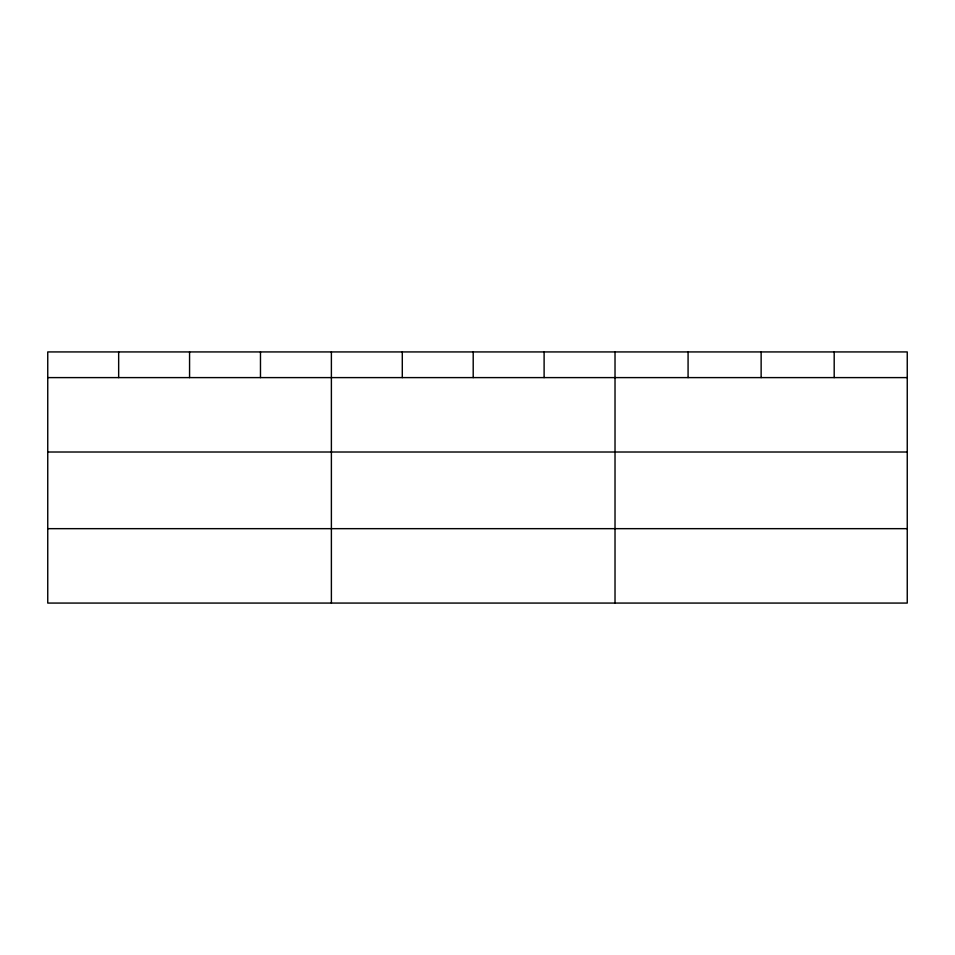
<?xml version="1.0" encoding="UTF-8"?>
<svg xmlns="http://www.w3.org/2000/svg" width="955" height="955" viewBox="0 0 955 955"><rect width="100%" height="100%" fill="white"/><g stroke="black" fill="none" stroke-linecap="round" stroke-linejoin="round"><path stroke-width="1.43" d="M907.25 452.013L907.25 351.929L47.75 351.929L47.75 603.071L907.25 603.071L907.25 452.013L47.75 452.013M47.75 377.607L907.25 377.607M47.75 528.664L907.25 528.664M834.192 351.929L834.192 377.607M761.135 351.929L761.135 377.607M688.077 351.929L688.077 377.607M615.02 351.929L615.02 603.071M544.111 351.929L544.111 377.607M473.202 351.929L473.202 377.607M402.294 351.929L402.294 377.607M331.385 351.929L331.385 603.071M260.476 351.929L260.476 377.607M189.568 351.929L189.568 377.607M118.659 351.929L118.659 377.607"/></g></svg>
